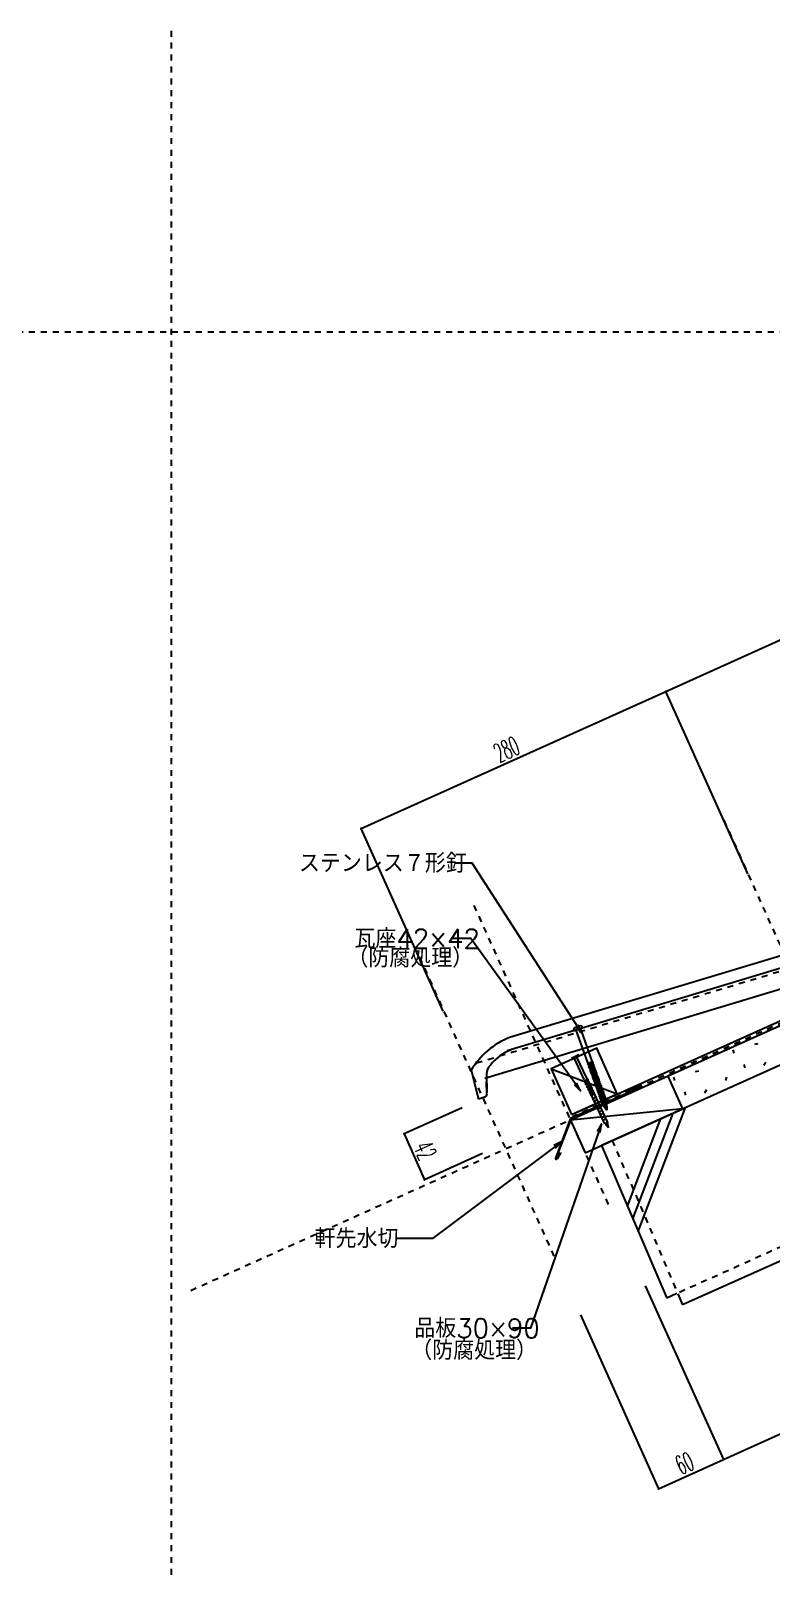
# Model space of a CAD drawing. Extents: x -1727 to 4652, y -2308 to 2357.
# Drawn here: x -118 to 504, y 1065 to 2353 of the extents above; entities that cross this region are included whole.
import ezdxf

# ---------------------------------------------------------------- set-up
doc = ezdxf.new("R2010")
doc.units = 0
doc.header["$LTSCALE"] = 5
doc.linetypes.add('DOT', pattern=[2, 1, -1])
for name, color, linetype in [('0-1', 7, 'CONTINUOUS'), ('0-2', 7, 'CONTINUOUS'), ('0-3', 7, 'CONTINUOUS'), ('0-4', 7, 'CONTINUOUS'), ('0-A', 7, 'CONTINUOUS'), ('0-F', 7, 'CONTINUOUS')]:
    doc.layers.add(name, color=color, linetype=linetype)
doc.styles.get("Standard").update_dxf_attribs({"font": 'txt.shx', "bigfont": 'extfont.shx'})

msp = doc.modelspace()

# ---------------------------------------------------------------- linework, layer by layer
at = {"layer": '0-1', "color": 7, "linetype": 'CONTINUOUS'}
for p, q in [((1261.0878, 1859.3969), (336.2538, 1443.7026)), ((318.8659, 1482.3881), (374.3928, 1461.2987))]:
    msp.add_line(p, q, dxfattribs=at)
at = {"layer": '0-1', "color": 7, "linetype": 'DOT'}
msp.add_line((1261.9816, 1857.3769), (337.0548, 1442.1837), dxfattribs=at)
at = {"layer": '0-1', "color": 4, "linetype": 'CONTINUOUS'}
for p, q in [((339.0703, 1514.4372), (338.6427, 1514.2843)), ((344.5433, 1516.3939), (339.0703, 1514.4372)), ((339.6702, 1514.6517), (349.6686, 1486.6853)), ((343.4457, 1516.0015), (353.4441, 1488.035)), ((342.0882, 1493.9802), (335.9118, 1491.088)), ((342.4229, 1493.2655), (342.0882, 1493.9802)), ((335.9118, 1491.088), (336.2464, 1490.3733)), ((336.2464, 1490.3733), (342.4229, 1493.2655)), ((338.3744, 1490.9764), (337.6422, 1491.027)), ((338.3744, 1490.9764), (337.6422, 1491.027)), ((340.5979, 1492.0175), (338.3744, 1490.9764)), ((346.5999, 1473.4102), (338.3744, 1490.9764)), ((340.5979, 1492.0175), (341.027, 1492.6119)), ((348.823, 1474.4523), (340.5979, 1492.0175)), ((353.5839, 1488.085), (349.5288, 1486.6353)), ((349.5288, 1486.6353), (349.7787, 1485.9361)), ((353.8339, 1487.3859), (349.7787, 1485.9361)), ((349.7787, 1485.9361), (350.5832, 1485.0094)), ((354.2188, 1486.3092), (350.1637, 1484.8594)), ((350.1637, 1484.8594), (350.4136, 1484.1602)), ((354.4688, 1485.61), (350.4136, 1484.1602)), ((350.4136, 1484.1602), (351.2181, 1483.2335)), ((354.8537, 1484.5333), (350.7986, 1483.0835)), ((350.7986, 1483.0835), (351.0485, 1482.3844)), ((355.1036, 1483.8341), (351.0485, 1482.3844)), ((351.0485, 1482.3844), (351.8529, 1481.4576)), ((355.4886, 1482.7574), (351.4335, 1481.3077)), ((351.4335, 1481.3077), (351.6834, 1480.6085)), ((355.7385, 1482.0583), (351.6834, 1480.6085)), ((356.1235, 1480.9816), (352.0684, 1479.5318)), ((353.5839, 1488.085), (353.8339, 1487.3859)), ((353.8339, 1487.3859), (353.7993, 1486.1592)), ((354.2188, 1486.3092), (354.4688, 1485.61)), ((354.4688, 1485.61), (354.4342, 1484.3833)), ((354.8537, 1484.5333), (355.1036, 1483.8341)), ((355.1036, 1483.8341), (355.0691, 1482.6074)), ((355.4886, 1482.7574), (355.7385, 1482.0583)), ((355.7385, 1482.0583), (355.704, 1480.8316)), ((356.1235, 1480.9816), (356.3734, 1480.2824)), ((346.6391, 1473.4841), (346.3794, 1472.7197)), ((348.823, 1474.4523), (347.4548, 1470.4231)), ((349.9018, 1472.1485), (348.5336, 1468.1193)), ((349.9018, 1472.1485), (348.5336, 1468.1193)), ((350.9805, 1469.8447), (349.6123, 1465.8156)), ((350.9805, 1469.8447), (349.6123, 1465.8156)), ((351.6834, 1480.6085), (352.4878, 1479.6818)), ((352.0684, 1479.5318), (352.3183, 1478.8326)), ((356.3734, 1480.2824), (352.3183, 1478.8326)), ((352.3183, 1478.8326), (353.1227, 1477.9059)), ((356.7584, 1479.2057), (352.7032, 1477.7559)), ((352.7032, 1477.7559), (352.9532, 1477.0568)), ((357.0083, 1478.5065), (352.9532, 1477.0568)), ((352.9532, 1477.0568), (353.7576, 1476.13)), ((357.3933, 1477.4298), (353.3381, 1475.98)), ((353.3381, 1475.98), (353.5881, 1475.2809)), ((357.6432, 1476.7307), (353.5881, 1475.2809)), ((353.5881, 1475.2809), (354.3925, 1474.3542)), ((358.0282, 1475.6539), (353.973, 1474.2042)), ((353.973, 1474.2042), (354.223, 1473.505)), ((358.2781, 1474.9548), (354.223, 1473.505)), ((354.223, 1473.505), (355.0274, 1472.5783)), ((358.6631, 1473.8781), (354.6079, 1472.4283)), ((354.6079, 1472.4283), (354.8579, 1471.7291)), ((358.913, 1473.1789), (354.8579, 1471.7291)), ((354.8579, 1471.7291), (355.6623, 1470.8024)), ((359.298, 1472.1022), (355.2428, 1470.6524)), ((355.2428, 1470.6524), (355.4928, 1469.9533)), ((359.5479, 1471.403), (355.4928, 1469.9533)), ((355.4928, 1469.9533), (356.2972, 1469.0265)), ((359.9329, 1470.3263), (355.8777, 1468.8766)), ((355.8777, 1468.8766), (356.1277, 1468.1774)), ((360.1828, 1469.6272), (356.1277, 1468.1774)), ((356.1277, 1468.1774), (356.9321, 1467.2507)), ((356.3734, 1480.2824), (356.3389, 1479.0557)), ((360.5678, 1468.5505), (356.5126, 1467.1007)), ((356.7584, 1479.2057), (357.0083, 1478.5065)), ((357.0083, 1478.5065), (356.9738, 1477.2798)), ((357.3933, 1477.4298), (357.6432, 1476.7307)), ((357.6432, 1476.7307), (357.6087, 1475.504)), ((358.0282, 1475.6539), (358.2781, 1474.9548)), ((358.2781, 1474.9548), (358.2436, 1473.7281)), ((358.6631, 1473.8781), (358.913, 1473.1789)), ((358.913, 1473.1789), (358.8785, 1471.9522)), ((359.298, 1472.1022), (359.5479, 1471.403)), ((359.5479, 1471.403), (359.5134, 1470.1764)), ((359.9329, 1470.3263), (360.1828, 1469.6272)), ((360.1828, 1469.6272), (360.1483, 1468.4005)), ((360.5678, 1468.5505), (360.8177, 1467.8513)), ((352.0593, 1467.541), (350.6911, 1463.5118)), ((352.0593, 1467.541), (350.6911, 1463.5118)), ((353.1381, 1465.2372), (351.7699, 1461.208)), ((353.1381, 1465.2372), (351.7699, 1461.208)), ((352.0076, 1461.2898), (363.717, 1436.2836)), ((352.0346, 1460.2619), (355.3257, 1461.803)), ((355.3873, 1461.5328), (352.5492, 1459.1855)), ((354.2168, 1462.9334), (353.5507, 1460.9718)), ((354.2168, 1462.9334), (353.5507, 1460.9718)), ((356.452, 1459.2592), (353.6139, 1456.9119)), ((354.5325, 1462.472), (366.2418, 1437.4659)), ((357.5167, 1456.9855), (354.6785, 1454.6382)), ((356.5126, 1467.1007), (356.7626, 1466.4015)), ((360.8177, 1467.8513), (356.7626, 1466.4015)), ((356.7626, 1466.4015), (357.567, 1465.4748)), ((361.2027, 1466.7746), (357.1475, 1465.3248)), ((357.1475, 1465.3248), (357.3975, 1464.6257)), ((361.4526, 1466.0754), (357.3975, 1464.6257)), ((357.3975, 1464.6257), (358.2019, 1463.6989)), ((361.8376, 1464.9987), (357.7824, 1463.549)), ((357.7824, 1463.549), (358.0324, 1462.8498)), ((362.0875, 1464.2996), (358.0324, 1462.8498)), ((358.0324, 1462.8498), (358.8368, 1461.9231)), ((362.4725, 1463.2229), (358.4173, 1461.7731)), ((358.4173, 1461.7731), (358.6673, 1461.0739)), ((362.7224, 1462.5237), (358.6673, 1461.0739)), ((358.6673, 1461.0739), (359.4717, 1460.1472)), ((363.1074, 1461.447), (359.0522, 1459.9972)), ((359.0522, 1459.9972), (359.3022, 1459.2981)), ((363.3573, 1460.7478), (359.3022, 1459.2981)), ((359.3022, 1459.2981), (360.1066, 1458.3713)), ((363.7423, 1459.6711), (359.6871, 1458.2214)), ((359.6871, 1458.2214), (359.9371, 1457.5222)), ((363.9922, 1458.972), (359.9371, 1457.5222)), ((359.9371, 1457.5222), (360.7415, 1456.5955)), ((364.3772, 1457.8953), (360.322, 1456.4455)), ((360.322, 1456.4455), (360.572, 1455.7463)), ((364.6271, 1457.1961), (360.572, 1455.7463)), ((360.572, 1455.7463), (361.3764, 1454.8196)), ((360.8177, 1467.8513), (360.7832, 1466.6246)), ((365.0121, 1456.1194), (360.9569, 1454.6696)), ((361.2027, 1466.7746), (361.4526, 1466.0754)), ((365.262, 1455.4202), (361.2069, 1453.9705)), ((361.4526, 1466.0754), (361.4181, 1464.8488)), ((361.8376, 1464.9987), (362.0875, 1464.2996)), ((362.0875, 1464.2996), (362.053, 1463.0729)), ((362.4725, 1463.2229), (362.7224, 1462.5237)), ((362.7224, 1462.5237), (362.6879, 1461.297)), ((363.1074, 1461.447), (363.3573, 1460.7478)), ((363.3573, 1460.7478), (363.3228, 1459.5211)), ((363.7423, 1459.6711), (363.9922, 1458.972)), ((363.9922, 1458.972), (363.9577, 1457.7453)), ((364.3772, 1457.8953), (364.6271, 1457.1961)), ((364.6271, 1457.1961), (364.5926, 1455.9694)), ((365.0121, 1456.1194), (365.262, 1455.4202)), ((365.262, 1455.4202), (365.4513, 1454.4496)), ((358.5813, 1454.7118), (355.7432, 1452.3646)), ((359.646, 1452.4381), (356.8078, 1450.0909)), ((360.7107, 1450.1645), (357.8725, 1447.8173)), ((361.7753, 1447.8909), (358.9372, 1445.5436)), ((362.84, 1445.6172), (360.0018, 1443.2699)), ((360.9569, 1454.6696), (361.2069, 1453.9705)), ((363.9046, 1443.3435), (361.0665, 1440.9963)), ((361.2069, 1453.9705), (361.6758, 1453.0999)), ((361.6758, 1453.0999), (365.7041, 1447.7876)), ((363.5636, 1453.7748), (365.7041, 1447.7876)), ((365.4513, 1454.4496), (365.7041, 1447.7876)), ((364.9693, 1441.0699), (362.1312, 1438.7226)), ((366.9911, 1432.7571), (363.9368, 1436.3862)), ((365.3901, 1436.1761), (366.9911, 1432.7571)), ((366.9911, 1432.7571), (366.1603, 1437.4274))]:
    msp.add_line(p, q, dxfattribs=at)
at = {"layer": '0-1', "color": 6, "linetype": 'CONTINUOUS'}
for p, q in [((393.5622, 1468.0844), (380.7119, 1463.5179)), ((335.1981, 1440.8402), (394.0703, 1467.19)), ((335.5914, 1440.4684), (394.2746, 1466.7336)), ((380.7119, 1463.5179), (380.8793, 1463.0468)), ((393.7297, 1467.6133), (380.8793, 1463.0468)), ((335.1981, 1440.8402), (322.4671, 1407.4797)), ((335.5914, 1440.4684), (322.9342, 1407.3015)), ((323.594, 1407.1591), (326.6862, 1412.2256)), ((324.1079, 1407.0414), (327.113, 1411.9651)), ((326.6862, 1412.2256), (327.113, 1411.9651))]:
    msp.add_line(p, q, dxfattribs=at)
at = {"layer": '0-1', "color": 3, "linetype": 'CONTINUOUS'}
msp.add_lwpolyline([(336.0846, 1444.0799), (374.3928, 1461.2987), (357.174, 1499.6068), (318.8659, 1482.3881), (336.0846, 1444.0799)], close=True, dxfattribs=at)
at = {"layer": '0-1', "color": 4, "linetype": 'CONTINUOUS'}
for centre, radius, start, end in [((338.6175, 1515.3929), 1.1089, 128.0452, 271.3002), ((345.9536, 1503.1421), 15.3804, 97.9185, 121.4269), ((343.9368, 1517.2947), 1.0859, 303.9506, 455.3947), ((348.6582, 1473.0176), 2.2981, 187.4497, 243.7513), ((349.7336, 1470.7211), 2.2981, 187.4497, 243.7513), ((350.8124, 1468.4173), 2.2981, 187.4497, 243.7513), ((348.2218, 1472.7662), 1.79, 339.8106, 430.373), ((349.3005, 1470.4625), 1.79, 339.8106, 430.373), ((350.3793, 1468.1587), 1.79, 339.8106, 430.373), ((351.8911, 1466.1136), 2.2981, 187.4497, 243.7513), ((352.9699, 1463.8098), 2.2981, 187.4497, 243.7513), ((354.0487, 1461.506), 2.2981, 187.4497, 211.9041), ((351.458, 1465.855), 1.79, 339.8106, 430.373), ((352.5368, 1463.5512), 1.79, 339.8106, 430.373), ((353.6155, 1461.2474), 1.79, 17.9649, 70.373), ((364.5737, 1435.6613), 0.9653, 32.2539, 131.3231), ((366.3084, 1436.4736), 0.9653, 98.8605, 197.9297)]:
    msp.add_arc(centre, radius, start, end, dxfattribs=at)
at = {"layer": '0-1', "color": 6, "linetype": 'CONTINUOUS'}
for centre, radius, start, end in [((394.0537, 1467.4803), 0.7787, 286.4777, 489.1336), ((394.0537, 1467.4803), 0.2787, 286.4777, 489.1336), ((323.2943, 1407.3278), 0.8439, 177.1613, 330.6298), ((323.2943, 1407.3278), 0.3439, 177.1613, 330.6298)]:
    msp.add_arc(centre, radius, start, end, dxfattribs=at)
at = {"layer": '0-2', "color": 2, "linetype": 'CONTINUOUS'}
for p, q in [((589.2347, 1590.1449), (281.8781, 1497.4157)), ((263.1778, 1474.6488), (583.1288, 1571.0937)), ((511.7286, 1577.2265), (284.0486, 1508.536)), ((251.9063, 1481.1041), (257.888, 1456.934)), ((264.5543, 1477.8929), (265.0314, 1462.5921)), ((265.0766, 1461.6166), (264.7576, 1471.5312)), ((263.7704, 1458.7376), (257.888, 1456.934))]:
    msp.add_line(p, q, dxfattribs=at)
at = {"layer": '0-2', "color": 2, "linetype": 'DOT'}
msp.add_line((256.3229, 1487.3686), (552.8876, 1576.8419), dxfattribs=at)
at = {"layer": '0-2', "color": 2, "linetype": 'CONTINUOUS'}
for centre, radius, start, end in [((306.7259, 1449.418), 63.3182, 110.9865, 149.9718), ((299.7832, 1460.4774), 40.5271, 110.8758, 141.8242), ((276.0041, 1477.3777), 11.4753, 134.7582, 176.4803), ((261.9316, 1461.4729), 3.202, 296.9663, 359.202)]:
    msp.add_arc(centre, radius, start, end, dxfattribs=at)
at = {"layer": '0-2', "color": 2}
msp.add_point((0, 2100), dxfattribs=at)
at = {"layer": '0-3', "color": 7, "linetype": 'CONTINUOUS'}
for p, q in [((415.1678, 1798.8778), (670.5064, 1913.7787)), ((159.5289, 1683.8419), (415.1678, 1798.8778)), ((484.0202, 1645.8705), (415.1678, 1798.8778)), ((228.3813, 1530.8345), (159.5289, 1683.8419)), ((244.1624, 1449.6643), (195.4342, 1427.7684)), ((195.4342, 1427.7684), (212.6968, 1389.3514)), ((261.425, 1411.2473), (212.6968, 1389.3514)), ((397.8721, 1300.4003), (463.421, 1154.7343)), ((343.4579, 1275.9142), (409.0068, 1130.2482)), ((463.421, 1154.7343), (718.7511, 1269.6313)), ((409.0068, 1130.2482), (463.421, 1154.7343))]:
    msp.add_line(p, q, dxfattribs=at)
for points in [[(344.5247, 1512.355), (252.751, 1654.8096), (237.751, 1654.8096)], [(343.5752, 1463.8562), (251.3969, 1591.5356), (236.3969, 1591.5356)], [(339.4121, 1517.9829), (344.5247, 1512.355), (341.5137, 1519.3368)], [(338.1716, 1469.2054), (343.5752, 1463.8562), (340.1986, 1470.6687)], [(361.2372, 1436.3611), (301.6022, 1264.7583), (286.6022, 1264.7583)], [(359.956, 1428.8664), (361.2372, 1436.3611), (357.5945, 1429.6871)], [(327.866, 1421.4312), (219.3713, 1340.0601), (189.3713, 1340.0601)], [(322.616, 1415.9312), (327.866, 1421.4312), (321.116, 1417.9312)]]:
    msp.add_lwpolyline(points, dxfattribs=at)
at = {"layer": '0-3', "color": 7}
for p in [(415.1678, 1798.8778), (159.5289, 1683.8419), (195.4342, 1427.7684), (212.6968, 1389.3514), (463.421, 1154.7343), (409.0068, 1130.2482)]:
    msp.add_point(p, dxfattribs=at)
at = {"layer": '0-4', "color": 4, "linetype": 'CONTINUOUS'}
for p, q in [((1316.2422, 1879.8389), (417.1817, 1476.2569)), ((1328.528, 1852.4699), (361.0574, 1418.1791)), ((1255.0238, 1852.3584), (417.1817, 1476.2569)), ((361.0574, 1418.1791), (415.9069, 1290.0497)), ((520.4651, 1325.3163), (429.2213, 1284.3576)), ((424.4598, 1293.8891), (415.9069, 1290.0497)), ((425.2186, 1293.708), (429.2213, 1284.3576))]:
    msp.add_line(p, q, dxfattribs=at)
at = {"layer": '0-4', "color": 4, "linetype": 'DOT'}
for p, q in [((1325.1905, 1698.2208), (424.4598, 1293.8891)), ((370.1818, 1422.275), (425.2186, 1293.708))]:
    msp.add_line(p, q, dxfattribs=at)
at = {"layer": '0-4', "color": 7, "linetype": 'CONTINUOUS'}
for p, q in [((471.4099, 1498.3954), (472.1806, 1495.4965)), ((489.8274, 1502.9618), (492.7267, 1503.7325)), ((480.5903, 1486.1054), (481.361, 1483.2059)), ((499.0017, 1487.6032), (497.4967, 1485.0079)), ((421.579, 1475.4212), (422.3498, 1472.5224)), ((439.9965, 1479.9876), (442.8958, 1480.7583)), ((466.0664, 1475.3343), (465.2843, 1472.4385)), ((430.7594, 1463.1312), (431.5302, 1460.2318)), ((449.1709, 1464.6291), (447.6659, 1462.0337)), ((429.4902, 1448.8981), (335.0748, 1439.3996)), ((387.4532, 1356.5181), (421.1922, 1445.2201)), ((391.9853, 1345.9309), (431.5174, 1449.8631)), ((382.921, 1367.1053), (410.867, 1440.5772))]:
    msp.add_line(p, q, dxfattribs=at)
at = {"layer": '0-4', "color": 3, "linetype": 'CONTINUOUS'}
msp.add_lwpolyline([(347.3605, 1412.0307), (429.4674, 1448.8879), (417.1817, 1476.2569), (335.0748, 1439.3996), (347.3605, 1412.0307)], close=True, dxfattribs=at)
at = {"layer": '0-A', "color": 7, "linetype": 'DOT'}
for p, q in [((0, 2352.946), (0, -2307.9224)), ((4635.7424, 2100), (-1726.8095, 2100))]:
    msp.add_line(p, q, dxfattribs=at)
at = {"layer": '0-F', "color": 1, "linetype": 'DOT'}
for p, q in [((1270.7471, 1859.8626), (14.2549, 1295.2599)), ((463.7896, 1690.8344), (578.2431, 1436.4899)), ((367.1652, 1368.6388), (252.9772, 1622.3932)), ((208.451, 1575.9335), (322.9045, 1321.589))]:
    msp.add_line(p, q, dxfattribs=at)

# ---------------------------------------------------------------- texts
at = {"layer": '0-3', "color": 7, "width": 0.5}
for s, rotation, p in [('280', 24.2275, (275.3794, 1738.7153)), ('42', 294.1967, (203.0669, 1416.8817)), ('60', 24.2275, (427.8926, 1141.4881))]:
    msp.add_text(s, height=16, rotation=rotation, dxfattribs=at).set_placement(p)
at = {"layer": '0-3', "color": 7}
for s, p in [('ステンレス７形釘', (107.251, 1646.8096)), ('瓦座42×42', (153.8969, 1583.5356)), ('（防腐処理）', (147.8759, 1567.4177)), ('軒先水切', (120.3713, 1332.0601)), ('品板30×90', (204.1022, 1256.7583)), ('（防腐処理）', (201.4927, 1238.3377))]:
    msp.add_text(s, height=16, dxfattribs=at).set_placement(p)

doc.saveas('drawing.dxf')
